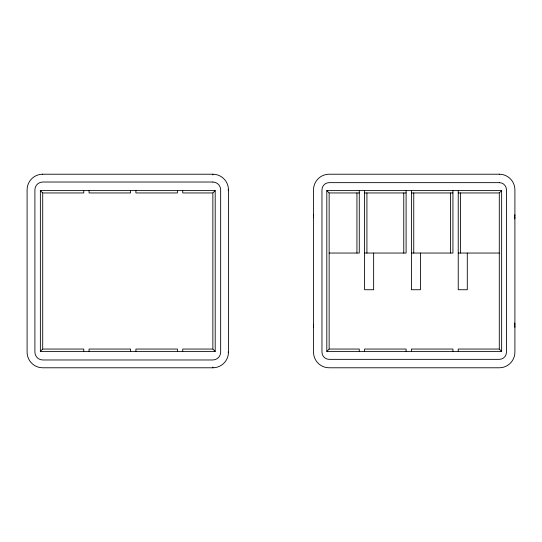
<?xml version="1.0" encoding="UTF-8"?>
<svg xmlns="http://www.w3.org/2000/svg" width="542" height="542" viewBox="0 0 542 542"><rect width="100%" height="100%" fill="white"/><g stroke="black" fill="none" stroke-linecap="round" stroke-linejoin="round"><path stroke-width="0.81" d="M40.365 351.392L215.194 351.392L215.194 190.608L40.365 190.608L40.365 351.392L42.554 349.204M213.013 192.796L215.194 190.608M326.806 351.392L501.635 351.392L501.635 190.608L326.806 190.608L326.806 351.392L328.987 349.204M499.446 192.796L501.635 190.608M42.71 174.219L212.857 174.219A15.61 15.61 0 0 1 228.467 189.829L228.467 352.171A15.61 15.61 0 0 1 212.857 367.781L42.71 367.781A15.61 15.61 0 0 1 27.1 352.171L27.1 189.829A15.61 15.61 0 0 1 42.71 174.219L42.71 174.246M228.026 189.829L228.467 189.829M359.271 192.952L329.143 192.952L329.143 349.048L359.271 349.048L359.271 351.392M364.576 192.952L406.1 192.952M411.405 192.952L452.929 192.952M458.234 192.952L499.29 192.952L499.29 349.048L458.234 349.048L458.234 351.392M329.143 253.046L359.271 253.046L359.271 190.608M364.576 253.046L406.1 253.046L406.1 190.608M411.405 253.046L452.929 253.046L452.929 190.608M458.234 253.046L499.29 253.046M228.026 352.171L228.467 352.171M499.446 349.204L501.635 351.392M326.806 190.608L328.987 192.796M213.013 349.204L215.194 351.392M40.365 190.608L42.554 192.796M467.292 253.046L467.292 289.733L458.234 289.733L458.234 190.608M460.578 192.952L460.578 253.046M452.929 351.392L452.929 349.048L411.405 349.048L411.405 351.392M450.592 192.952L450.592 253.046M420.463 253.046L420.463 289.733L411.405 289.733L411.405 190.608M413.749 192.952L413.749 253.046M406.1 351.392L406.1 349.048L364.576 349.048L364.576 351.392M403.763 192.952L403.763 253.046M373.634 253.046L373.634 289.733L364.576 289.733L364.576 190.608M366.92 192.952L366.92 253.046M356.934 192.952L356.934 253.046M212.857 174.219L212.857 174.917M212.857 367.083L212.857 367.781M182.729 190.608L182.729 192.952L212.857 192.952L212.857 349.048L182.729 349.048L182.729 351.392M177.424 190.608L177.424 192.952L135.9 192.952L135.9 190.608M177.424 351.392L177.424 349.048L135.9 349.048L135.9 351.392M130.595 190.608L130.595 192.952L89.071 192.952L89.071 190.608M130.595 351.392L130.595 349.048L89.071 349.048L89.071 351.392M83.766 190.608L83.766 192.952L42.71 192.952L42.71 349.048L83.766 349.048L83.766 351.392M514.9 217.146A6.247 6.247 0 0 1 514.629 218.968M313.547 217.538A6.247 6.247 0 0 1 313.54 217.146M514.629 323.032A6.247 6.247 0 0 1 514.9 324.854M313.54 324.854A6.247 6.247 0 0 1 313.547 324.462M313.54 327.273A6.247 6.247 0 0 1 313.547 326.894M514.9 214.727A6.247 6.247 0 0 1 514.615 216.583M313.547 215.106A6.247 6.247 0 0 1 313.54 214.727M514.615 325.417A6.247 6.247 0 0 1 514.9 327.273M499.29 174.219L329.143 174.219A15.61 15.61 0 0 0 313.533 189.829L313.533 352.171A15.61 15.61 0 0 0 329.143 367.781L499.29 367.781A15.61 15.61 0 0 0 514.9 352.171L514.9 189.829A15.61 15.61 0 0 0 499.29 174.219M212.857 182.024L42.71 182.024A7.805 7.805 0 0 0 34.905 189.829L34.905 352.171A7.805 7.805 0 0 0 42.71 359.976L212.857 359.976A7.805 7.805 0 0 0 220.662 352.171L220.662 189.829A7.805 7.805 0 0 0 212.857 182.024M499.29 182.647L329.143 182.647A7.181 7.181 0 0 0 321.968 189.829L321.968 352.171A7.181 7.181 0 0 0 329.143 359.353L499.29 359.353A7.181 7.181 0 0 0 506.472 352.171L506.472 189.829A7.181 7.181 0 0 0 499.29 182.647"/></g></svg>
